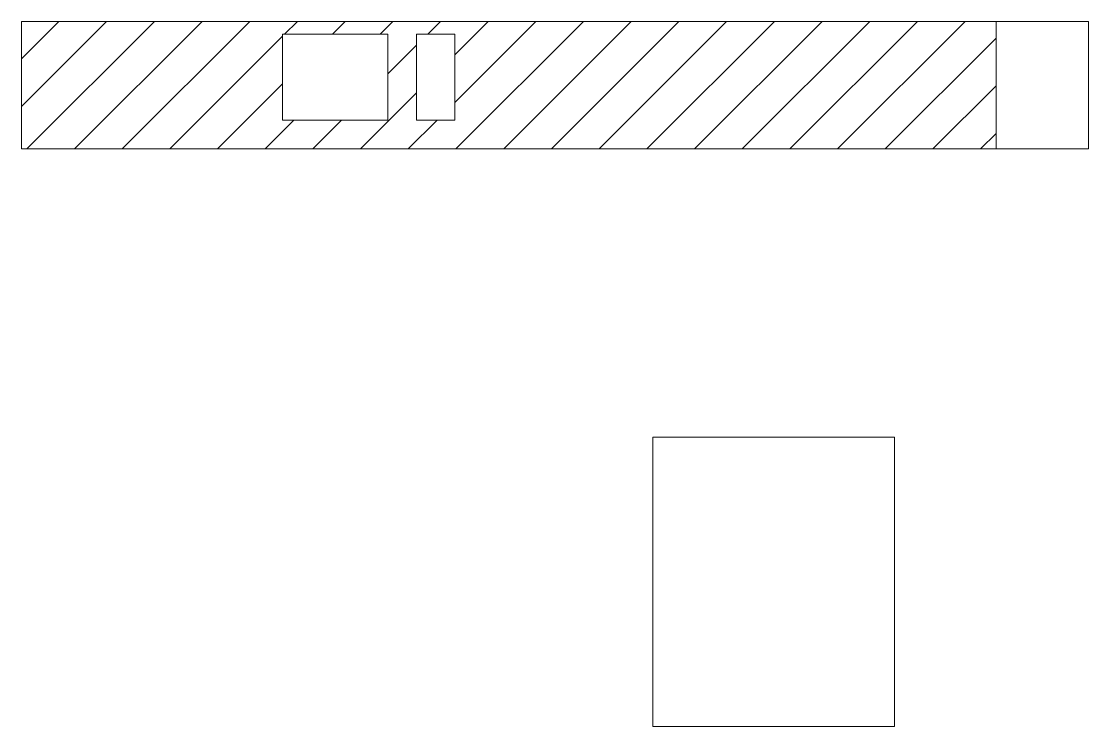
# Model space of a CAD drawing. Header units: millimetres. Extents: x -24360 to 609566, y -391049 to 148426.
# Drawn here: x -24360 to 9100, y -36320 to -14210 of the extents above; entities that cross this region are included whole.
import ezdxf

# ---------------------------------------------------------------- set-up
doc = ezdxf.new("R2010")
doc.units = ezdxf.units.MM
doc.layers.add('основной', color=250, linetype='Continuous', lineweight=15)

msp = doc.modelspace()

# ---------------------------------------------------------------- hatches: boundary and pattern name
at = {"layer": 'основной', "lineweight": 15}
h = msp.add_hatch(dxfattribs=at)
h.set_pattern_fill('ANSI31', color=256, scale=333)
h.paths.add_polyline_path([(6200, -14210), (-24360, -14210), (-24360, -18210), (6200, -18210)])
h.paths.add_polyline_path([(-10770, -17310), (-11970, -17310), (-11970, -14610), (-10770, -14610)], flags=16)
h.paths.add_polyline_path([(-12870, -17310), (-16170, -17310), (-16170, -14610), (-12870, -14610)], flags=16)

# ---------------------------------------------------------------- linework, layer by layer
for points in [[(-24360, -18210), (9100, -18210), (9100, -14210), (-24360, -14210)], [(9100, -18210), (9100, -14210), (6200, -14210), (6200, -18210)], [(-16170, -14610), (-16170, -17310), (-12870, -17310), (-12870, -14610)], [(-11970, -14610), (-11970, -17310), (-10770, -17310), (-10770, -14610)], [(-4566.848, -36319.952), (-4566.848, -27249.952), (3013.152, -27249.952), (3013.152, -36319.952)]]:
    msp.add_lwpolyline(points, close=True, dxfattribs=at)
msp.add_lwpolyline([(-24360, -18210), (8940, -18210)], dxfattribs=at)

doc.saveas('drawing.dxf')
